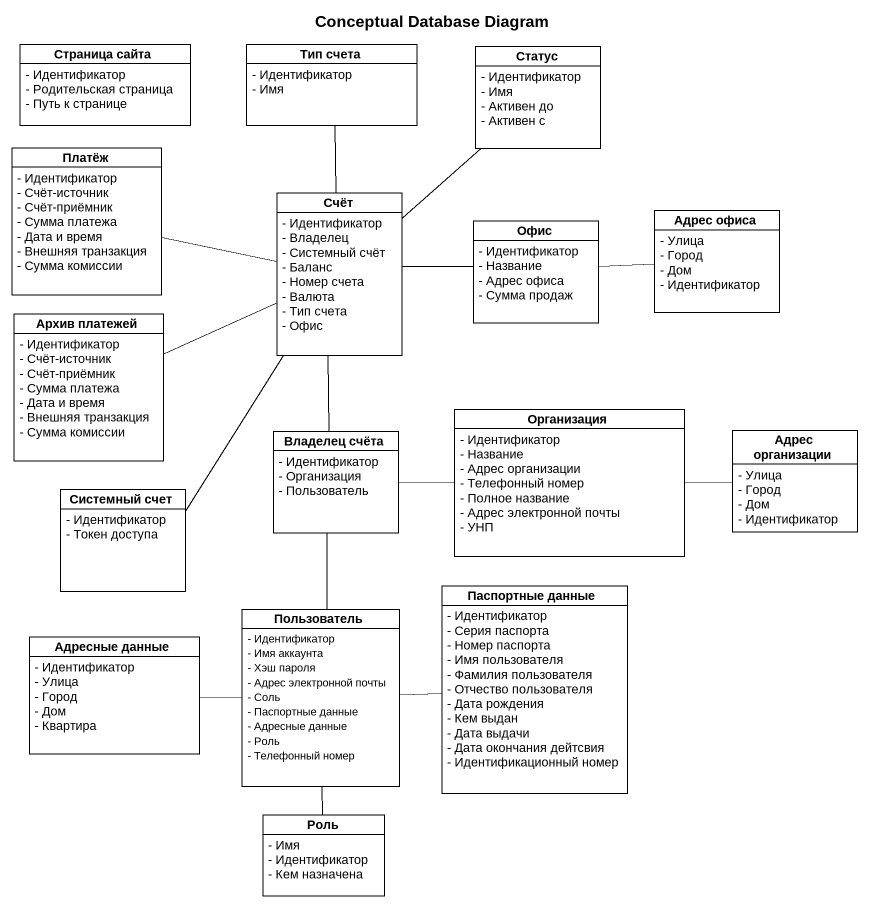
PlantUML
@startuml
title Conceptual Database Diagram
hide circle
hide empty members
skinparam classAttributeIconSize 0
class "Страница сайта" as Страница_сайта {
  - Идентификатор
  - Родительская страница
  - Путь к странице
}
class "Тип счета" as Тип_счета {
  - Идентификатор
  - Имя
}
class Статус {
  - Идентификатор
  - Имя
  - Активен до
  - Активен с
}
class Платёж {
  - Идентификатор
  - Счёт-источник
  - Счёт-приёмник
  - Сумма платежа
  - Дата и время
  - Внешняя транзакция
  - Сумма комиссии
}
class Счёт {
  - Идентификатор
  - Владелец
  - Системный счёт
  - Баланс
  - Номер счета
  - Валюта
  - Тип счета
  - Офис
}
class "Адрес офиса" as Адрес_офиса {
  - Улица
  - Город
  - Дом
  - Идентификатор
}
class Офис {
  - Идентификатор
  - Название
  - Адрес офиса
  - Сумма продаж
}
class "Архив платежей" as Архив_платежей {
  - Идентификатор
  - Счёт-источник
  - Счёт-приёмник
  - Сумма платежа
  - Дата и время
  - Внешняя транзакция
  - Сумма комиссии
}
class Организация {
  - Идентификатор
  - Название
  - Адрес организации
  - Телефонный номер
  - Полное название
  - Адрес электронной почты
  - УНП
}
class "Владелец счёта" as Владелец_счёта {
  - Идентификатор
  - Организация
  - Пользователь
}
class "Адрес организации" as Адрес_организации {
  - Улица
  - Город
  - Дом
  - Идентификатор
}
class "Системный счет" as Системный_счет {
  - Идентификатор
  - Токен доступа
}
class Пользователь {
  - Идентификатор
  - Имя аккаунта
  - Хэш пароля
  - Адрес электронной почты
  - Соль
  - Паспортные данные
  - Адресные данные
  - Роль
  - Телефонный номер
}
class "Паспортные данные" as Паспортные_данные {
  - Идентификатор
  - Серия паспорта
  - Номер паспорта
  - Имя пользователя
  - Фамилия пользователя
  - Отчество пользователя
  - Дата рождения
  - Кем выдан
  - Дата выдачи
  - Дата окончания дейтсвия
  - Идентификационный номер
}
class "Адресные данные" as Адресные_данные {
  - Идентификатор
  - Улица
  - Город
  - Дом
  - Квартира
}
class Роль {
  - Имя
  - Идентификатор
  - Кем назначена
}
Статус -- Счёт
Платёж -right- Счёт
Счёт -up- Тип_счета
Счёт -right- Офис
Счёт -- Владелец_счёта
Счёт -- Системный_счет
Офис -right- Адрес_офиса
Архив_платежей -right- Счёт
Организация -right- Адрес_организации
Владелец_счёта -right- Организация
Владелец_счёта -- Пользователь
Пользователь -right- Паспортные_данные
Адресные_данные -right- Пользователь
Роль -up- Пользователь
@enduml
